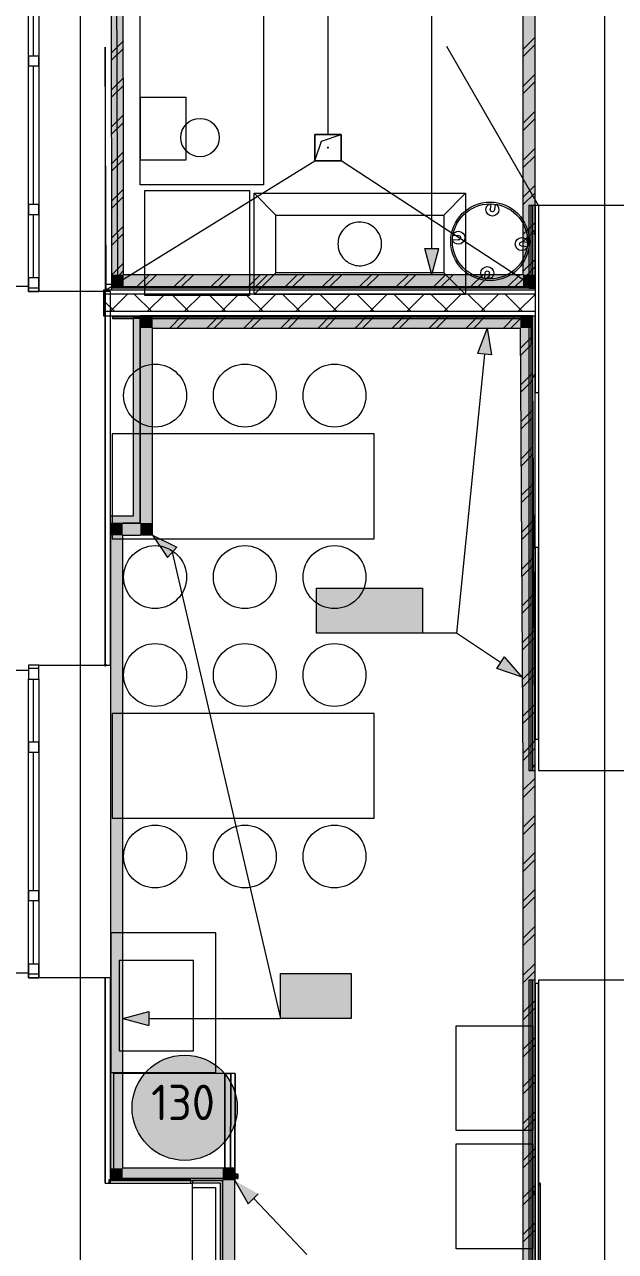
# Model space of a CAD drawing. Header units: millimetres. Extents: x -546 to 1681, y -650 to 1730.
# Drawn here: x 759 to 792.8, y 490.7 to 560.9 of the extents above; entities that cross this region are included whole.
import ezdxf

# ---------------------------------------------------------------- set-up
doc = ezdxf.new("R2010")
doc.units = ezdxf.units.MM

msp = doc.modelspace()

# ---------------------------------------------------------------- hatches: boundary and pattern name
at = {"true_color": 0xffffff}
h = msp.add_hatch(color=7, dxfattribs=at)
h.dxf.hatch_style = 2
h.paths.add_polyline_path([(764.645, 546.581), (763.945, 546.581), (763.875, 614.318), (764.575, 614.318)])
h = msp.add_hatch(color=7, dxfattribs=at)
h.dxf.hatch_style = 2
h.paths.add_polyline_path([(787.486, 614.318), (788.186, 614.318), (788.186, 546.581), (787.486, 546.581)])
at = {"true_color": 0x0077b0}
h = msp.add_hatch(color=144, dxfattribs=at)
h.dxf.hatch_style = 2
h.paths.add_polyline_path([(782.287, 546.581), (781.887, 548.074), (782.687, 548.074)])
at = {"true_color": 0xffffff}
h = msp.add_hatch(color=7, dxfattribs=at)
h.dxf.hatch_style = 2
h.paths.add_polyline_path([(764.645, 546.581), (763.946, 545.882), (763.945, 546.581)])
h = msp.add_hatch(color=7, dxfattribs=at)
h.dxf.hatch_style = 2
h.paths.add_polyline_path([(764.645, 546.581), (764.646, 545.881), (763.946, 545.881)])
h = msp.add_hatch(color=7, dxfattribs=at)
h.dxf.hatch_style = 2
h.paths.add_polyline_path([(787.486, 546.581), (787.486, 545.881), (764.646, 545.881), (764.645, 546.581)])
h = msp.add_hatch(color=7, dxfattribs=at)
h.dxf.hatch_style = 2
h.paths.add_polyline_path([(787.486, 545.881), (787.486, 546.581), (788.186, 545.881)])
h = msp.add_hatch(color=7, dxfattribs=at)
h.dxf.hatch_style = 2
h.paths.add_polyline_path([(787.486, 546.581), (788.186, 546.581), (788.186, 545.881)])
h = msp.add_hatch(color=7)
h.dxf.hatch_style = 2
h.paths.add_polyline_path([(765.196, 544.072), (765.596, 544.072), (765.596, 532.362), (765.196, 532.362)])
at = {"true_color": 0x96e196}
h = msp.add_hatch(color=81, dxfattribs=at)
h.dxf.hatch_style = 2
h.paths.add_polyline_path([(766.296, 543.522), (765.596, 543.522), (765.596, 544.222)])
h = msp.add_hatch(color=81, dxfattribs=at)
h.dxf.hatch_style = 2
h.paths.add_polyline_path([(766.296, 544.222), (766.296, 543.522), (765.596, 544.222)])
h = msp.add_hatch(color=81, dxfattribs=at)
h.dxf.hatch_style = 2
h.paths.add_polyline_path([(766.296, 543.522), (766.296, 544.222), (787.336, 544.222), (787.34, 543.522)])
h = msp.add_hatch(color=81, dxfattribs=at)
h.dxf.hatch_style = 2
h.paths.add_polyline_path([(788.036, 544.222), (787.34, 543.522), (787.336, 544.222)])
h = msp.add_hatch(color=81, dxfattribs=at)
h.dxf.hatch_style = 2
h.paths.add_polyline_path([(787.34, 543.522), (788.032, 544.218), (788.04, 543.522)])
at = {"true_color": 0xf1d696}
h = msp.add_hatch(color=41, dxfattribs=at)
h.dxf.hatch_style = 2
h.paths.add_polyline_path([(766.296, 532.362), (765.596, 532.362), (765.596, 543.522), (766.296, 543.522)])
at = {"true_color": 0x0077b0}
h = msp.add_hatch(color=144, dxfattribs=at)
h.dxf.hatch_style = 2
h.paths.add_polyline_path([(785.441, 543.522), (785.691, 541.997), (784.895, 542.077)])
h = msp.add_hatch(color=144, dxfattribs=at)
h.dxf.hatch_style = 2
h.paths.add_polyline_path([(785.441, 543.522), (785.691, 541.997), (784.895, 542.077)])
at = {"true_color": 0x96e196}
h = msp.add_hatch(color=81, dxfattribs=at)
h.dxf.hatch_style = 2
h.paths.add_polyline_path([(787.34, 543.522), (788.04, 543.522), (788.186, 518.197), (787.486, 518.195)])
h = msp.add_hatch(color=7)
h.dxf.hatch_style = 2
h.paths.add_polyline_path([(765.196, 532.762), (765.196, 532.362), (763.896, 532.362), (763.896, 532.762)])
at = {"true_color": 0xf1d696}
h = msp.add_hatch(color=41, dxfattribs=at)
h.dxf.hatch_style = 2
h.paths.add_polyline_path([(764.596, 532.362), (764.596, 531.662), (763.896, 532.362)])
h = msp.add_hatch(color=41, dxfattribs=at)
h.dxf.hatch_style = 2
h.paths.add_polyline_path([(764.596, 531.662), (763.896, 531.662), (763.896, 532.362)])
h = msp.add_hatch(color=41, dxfattribs=at)
h.dxf.hatch_style = 2
h.paths.add_polyline_path([(764.596, 531.662), (764.596, 532.362), (765.596, 532.362), (765.596, 531.662)])
h = msp.add_hatch(color=41, dxfattribs=at)
h.dxf.hatch_style = 2
h.paths.add_polyline_path([(765.596, 532.362), (766.296, 531.662), (765.596, 531.662)])
h = msp.add_hatch(color=41, dxfattribs=at)
h.dxf.hatch_style = 2
h.paths.add_polyline_path([(766.296, 532.362), (766.296, 531.662), (765.596, 532.362)])
h = msp.add_hatch(color=41, dxfattribs=at)
h.dxf.hatch_style = 2
h.paths.add_polyline_path([(764.596, 495.422), (763.896, 495.422), (763.896, 531.662), (764.596, 531.662)])
at = {"true_color": 0x0077b0}
h = msp.add_hatch(color=144, dxfattribs=at)
h.dxf.hatch_style = 2
h.paths.add_polyline_path([(766.296, 531.662), (767.687, 530.988), (767.163, 530.383)])
at = {"true_color": 0xffffff}
h = msp.add_hatch(color=7, dxfattribs=at)
h.dxf.hatch_style = 2
h.paths.add_polyline_path([(775.685, 528.637), (781.746, 528.637), (781.746, 526.049), (775.685, 526.049)])
h = msp.add_hatch(color=7, dxfattribs=at)
h.dxf.hatch_style = 2
h.paths.add_polyline_path([(775.685, 528.637), (781.746, 528.637), (781.746, 526.049), (775.685, 526.049)])
h = msp.add_hatch(color=7, dxfattribs=at)
h.dxf.hatch_style = 2
h.paths.add_polyline_path([(775.685, 528.637), (781.746, 528.637), (781.746, 526.049), (775.685, 526.049)])
at = {"true_color": 0x0077b0}
h = msp.add_hatch(color=144, dxfattribs=at)
h.dxf.hatch_style = 2
h.paths.add_polyline_path([(775.988, 528.654), (776.998, 528.654), (777.072, 528.629), (777.097, 528.552), (777.097, 526.735), (777.072, 526.66), (776.998, 526.636), (776.922, 526.66), (776.896, 526.735), (776.896, 528.451), (776.089, 528.451), (776.089, 526.735), (776.064, 526.66), (775.988, 526.636), (775.912, 526.66), (775.887, 526.735), (775.887, 528.552), (775.912, 528.629)])
h = msp.add_hatch(color=144, dxfattribs=at)
h.dxf.hatch_style = 2
h.paths.add_polyline_path([(775.988, 528.654), (776.998, 528.654), (777.072, 528.629), (777.097, 528.552), (777.097, 526.735), (777.072, 526.66), (776.998, 526.636), (776.922, 526.66), (776.896, 526.735), (776.896, 528.451), (776.089, 528.451), (776.089, 526.735), (776.064, 526.66), (775.988, 526.636), (775.912, 526.66), (775.887, 526.735), (775.887, 528.552), (775.912, 528.629)])
h = msp.add_hatch(color=144, dxfattribs=at)
h.dxf.hatch_style = 2
h.paths.add_polyline_path([(775.988, 528.654), (776.998, 528.654), (777.072, 528.629), (777.097, 528.552), (777.097, 526.735), (777.072, 526.66), (776.998, 526.636), (776.922, 526.66), (776.896, 526.735), (776.896, 528.451), (776.089, 528.451), (776.089, 526.735), (776.064, 526.66), (775.988, 526.636), (775.912, 526.66), (775.887, 526.735), (775.887, 528.552), (775.912, 528.629)])
h = msp.add_hatch(color=144, dxfattribs=at)
h.dxf.hatch_style = 2
h.paths.add_polyline_path([(777.502, 526.735), (777.502, 528.552), (777.527, 528.629), (777.603, 528.654), (777.679, 528.629), (777.705, 528.552), (777.705, 527.847), (778.512, 527.847), (778.512, 528.552), (778.537, 528.629), (778.614, 528.654), (778.687, 528.629), (778.712, 528.552), (778.712, 526.735), (778.687, 526.66), (778.614, 526.636), (778.537, 526.66), (778.512, 526.735), (778.512, 527.644), (777.705, 527.644), (777.705, 526.735), (777.679, 526.66), (777.603, 526.636), (777.527, 526.66)])
h = msp.add_hatch(color=144, dxfattribs=at)
h.dxf.hatch_style = 2
h.paths.add_polyline_path([(777.502, 526.735), (777.502, 528.552), (777.527, 528.629), (777.603, 528.654), (777.679, 528.629), (777.705, 528.552), (777.705, 527.847), (778.512, 527.847), (778.512, 528.552), (778.537, 528.629), (778.614, 528.654), (778.687, 528.629), (778.712, 528.552), (778.712, 526.735), (778.687, 526.66), (778.614, 526.636), (778.537, 526.66), (778.512, 526.735), (778.512, 527.644), (777.705, 527.644), (777.705, 526.735), (777.679, 526.66), (777.603, 526.636), (777.527, 526.66)])
h = msp.add_hatch(color=144, dxfattribs=at)
h.dxf.hatch_style = 2
h.paths.add_polyline_path([(777.502, 526.735), (777.502, 528.552), (777.527, 528.629), (777.603, 528.654), (777.679, 528.629), (777.705, 528.552), (777.705, 527.847), (778.512, 527.847), (778.512, 528.552), (778.537, 528.629), (778.614, 528.654), (778.687, 528.629), (778.712, 528.552), (778.712, 526.735), (778.687, 526.66), (778.614, 526.636), (778.537, 526.66), (778.512, 526.735), (778.512, 527.644), (777.705, 527.644), (777.705, 526.735), (777.679, 526.66), (777.603, 526.636), (777.527, 526.66)])
h = msp.add_hatch(color=144, dxfattribs=at)
h.paths.add_polyline_path([(781.037, 526.837), (781.154, 526.86), (781.251, 526.927), (781.317, 527.024), (781.339, 527.141), (781.339, 527.342), (781.317, 527.459), (781.251, 527.556), (781.154, 527.624), (781.037, 527.647), (780.92, 527.624), (780.822, 527.556), (780.756, 527.46), (780.735, 527.342), (780.735, 527.141), (780.756, 527.024), (780.822, 526.927), (780.92, 526.86)])
h.paths.add_polyline_path([(781.037, 526.636), (780.935, 526.645), (780.842, 526.673), (780.756, 526.718), (780.679, 526.783), (780.614, 526.861), (780.568, 526.946), (780.541, 527.038), (780.532, 527.138), (780.532, 527.342), (780.545, 527.461), (780.583, 527.568), (780.646, 527.663), (780.735, 527.745), (780.646, 527.828), (780.583, 527.923), (780.545, 528.03), (780.532, 528.149), (780.541, 528.25), (780.568, 528.344), (780.614, 528.43), (780.679, 528.508), (780.756, 528.572), (780.842, 528.618), (780.935, 528.645), (781.037, 528.654), (781.137, 528.645), (781.231, 528.618), (781.316, 528.572), (781.392, 528.508), (781.457, 528.43), (781.504, 528.344), (781.532, 528.25), (781.542, 528.149), (781.529, 528.03), (781.491, 527.923), (781.428, 527.828), (781.339, 527.745), (781.458, 527.623), (781.523, 527.475), (781.531, 527.423), (781.537, 527.35), (781.541, 527.255), (781.542, 527.138), (781.532, 527.038), (781.504, 526.946), (781.457, 526.861), (781.392, 526.783), (781.316, 526.718), (781.231, 526.673), (781.137, 526.645)])
h.paths.add_polyline_path([(781.037, 527.847), (781.154, 527.868), (781.251, 527.934), (781.317, 528.032), (781.339, 528.149), (781.317, 528.266), (781.251, 528.363), (781.154, 528.429), (781.037, 528.451), (780.92, 528.429), (780.822, 528.363), (780.756, 528.266), (780.735, 528.149), (780.756, 528.032), (780.822, 527.934), (780.92, 527.868)])
h = msp.add_hatch(color=144, dxfattribs=at)
h.paths.add_polyline_path([(781.037, 526.837), (781.154, 526.86), (781.251, 526.927), (781.317, 527.024), (781.339, 527.141), (781.339, 527.342), (781.317, 527.459), (781.251, 527.556), (781.154, 527.624), (781.037, 527.647), (780.92, 527.624), (780.822, 527.556), (780.756, 527.46), (780.735, 527.342), (780.735, 527.141), (780.756, 527.024), (780.822, 526.927), (780.92, 526.86)])
h.paths.add_polyline_path([(781.037, 526.636), (780.935, 526.645), (780.842, 526.673), (780.756, 526.718), (780.679, 526.783), (780.614, 526.861), (780.568, 526.946), (780.541, 527.038), (780.532, 527.138), (780.532, 527.342), (780.545, 527.461), (780.583, 527.568), (780.646, 527.663), (780.735, 527.745), (780.646, 527.828), (780.583, 527.923), (780.545, 528.03), (780.532, 528.149), (780.541, 528.25), (780.568, 528.344), (780.614, 528.43), (780.679, 528.508), (780.756, 528.572), (780.842, 528.618), (780.935, 528.645), (781.037, 528.654), (781.137, 528.645), (781.231, 528.618), (781.316, 528.572), (781.392, 528.508), (781.457, 528.43), (781.504, 528.344), (781.532, 528.25), (781.542, 528.149), (781.529, 528.03), (781.491, 527.923), (781.428, 527.828), (781.339, 527.745), (781.458, 527.623), (781.523, 527.475), (781.531, 527.423), (781.537, 527.35), (781.541, 527.255), (781.542, 527.138), (781.532, 527.038), (781.504, 526.946), (781.457, 526.861), (781.392, 526.783), (781.316, 526.718), (781.231, 526.673), (781.137, 526.645)])
h.paths.add_polyline_path([(781.037, 527.847), (781.154, 527.868), (781.251, 527.934), (781.317, 528.032), (781.339, 528.149), (781.317, 528.266), (781.251, 528.363), (781.154, 528.429), (781.037, 528.451), (780.92, 528.429), (780.822, 528.363), (780.756, 528.266), (780.735, 528.149), (780.756, 528.032), (780.822, 527.934), (780.92, 527.868)])
h = msp.add_hatch(color=144, dxfattribs=at)
h.paths.add_polyline_path([(781.037, 526.837), (781.154, 526.86), (781.251, 526.927), (781.317, 527.024), (781.339, 527.141), (781.339, 527.342), (781.317, 527.459), (781.251, 527.556), (781.154, 527.624), (781.037, 527.647), (780.92, 527.624), (780.822, 527.556), (780.756, 527.46), (780.735, 527.342), (780.735, 527.141), (780.756, 527.024), (780.822, 526.927), (780.92, 526.86)])
h.paths.add_polyline_path([(781.037, 526.636), (780.935, 526.645), (780.842, 526.673), (780.756, 526.718), (780.679, 526.783), (780.614, 526.861), (780.568, 526.946), (780.541, 527.038), (780.532, 527.138), (780.532, 527.342), (780.545, 527.461), (780.583, 527.568), (780.646, 527.663), (780.735, 527.745), (780.646, 527.828), (780.583, 527.923), (780.545, 528.03), (780.532, 528.149), (780.541, 528.25), (780.568, 528.344), (780.614, 528.43), (780.679, 528.508), (780.756, 528.572), (780.842, 528.618), (780.935, 528.645), (781.037, 528.654), (781.137, 528.645), (781.231, 528.618), (781.316, 528.572), (781.392, 528.508), (781.457, 528.43), (781.504, 528.344), (781.532, 528.25), (781.542, 528.149), (781.529, 528.03), (781.491, 527.923), (781.428, 527.828), (781.339, 527.745), (781.458, 527.623), (781.523, 527.475), (781.531, 527.423), (781.537, 527.35), (781.541, 527.255), (781.542, 527.138), (781.532, 527.038), (781.504, 526.946), (781.457, 526.861), (781.392, 526.783), (781.316, 526.718), (781.231, 526.673), (781.137, 526.645)])
h.paths.add_polyline_path([(781.037, 527.847), (781.154, 527.868), (781.251, 527.934), (781.317, 528.032), (781.339, 528.149), (781.317, 528.266), (781.251, 528.363), (781.154, 528.429), (781.037, 528.451), (780.92, 528.429), (780.822, 528.363), (780.756, 528.266), (780.735, 528.149), (780.756, 528.032), (780.822, 527.934), (780.92, 527.868)])
h = msp.add_hatch(color=144, dxfattribs=at)
h.dxf.hatch_style = 2
h.paths.add_polyline_path([(780.026, 527.138), (779.219, 527.138), (779.142, 527.164), (779.117, 527.24), (779.142, 527.316), (779.219, 527.342), (780.026, 527.342), (780.102, 527.316), (780.127, 527.24), (780.102, 527.164)])
h = msp.add_hatch(color=144, dxfattribs=at)
h.dxf.hatch_style = 2
h.paths.add_polyline_path([(780.026, 527.138), (779.219, 527.138), (779.142, 527.164), (779.117, 527.24), (779.142, 527.316), (779.219, 527.342), (780.026, 527.342), (780.102, 527.316), (780.127, 527.24), (780.102, 527.164)])
h = msp.add_hatch(color=144, dxfattribs=at)
h.dxf.hatch_style = 2
h.paths.add_polyline_path([(780.026, 527.138), (779.219, 527.138), (779.142, 527.164), (779.117, 527.24), (779.142, 527.316), (779.219, 527.342), (780.026, 527.342), (780.102, 527.316), (780.127, 527.24), (780.102, 527.164)])
h = msp.add_hatch(color=7)
h.dxf.hatch_style = 2
h.paths.add_polyline_path([(763.686, 524.241), (763.66, 524.304), (763.596, 524.331), (763.533, 524.304), (763.506, 524.241), (763.506, 524.231), (763.533, 524.167), (763.596, 524.141), (763.66, 524.167), (763.686, 524.231)])
h = msp.add_hatch(color=144, dxfattribs=at)
h.dxf.hatch_style = 2
h.paths.add_polyline_path([(787.455, 523.54), (785.992, 524.036), (786.436, 524.702)])
at = {"true_color": 0x96e196}
h = msp.add_hatch(color=81, dxfattribs=at)
h.dxf.hatch_style = 2
h.paths.add_polyline_path([(788.186, 506.197), (787.486, 506.197), (787.486, 518.195), (788.186, 518.197)])
at = {"true_color": 0xffffff}
h = msp.add_hatch(color=7, dxfattribs=at)
h.dxf.hatch_style = 2
h.paths.add_polyline_path([(773.618, 506.575), (777.659, 506.575), (777.659, 503.986), (773.618, 503.986)])
at = {"true_color": 0x0077b0}
h = msp.add_hatch(color=144, dxfattribs=at)
h.paths.add_polyline_path([(774.829, 505.178), (774.829, 505.985), (774.8, 506.142), (774.711, 506.273), (774.582, 506.359), (774.426, 506.389), (774.269, 506.359), (774.138, 506.273), (774.05, 506.142), (774.022, 505.985), (774.022, 505.178), (774.05, 505.022), (774.138, 504.893), (774.269, 504.804), (774.426, 504.775), (774.582, 504.804), (774.711, 504.893), (774.8, 505.022)])
h.paths.add_polyline_path([(775.03, 505.178), (775.019, 505.058), (774.985, 504.946), (774.93, 504.843), (774.852, 504.749), (774.76, 504.672), (774.658, 504.617), (774.546, 504.585), (774.426, 504.574), (774.304, 504.585), (774.192, 504.617), (774.09, 504.672), (773.997, 504.749), (773.919, 504.843), (773.864, 504.946), (773.83, 505.058), (773.819, 505.178), (773.819, 505.985), (773.83, 506.107), (773.864, 506.219), (773.919, 506.321), (773.997, 506.414), (774.09, 506.492), (774.192, 506.548), (774.304, 506.581), (774.426, 506.592), (774.546, 506.581), (774.658, 506.548), (774.761, 506.493), (774.855, 506.417), (774.931, 506.323), (774.986, 506.22), (775.019, 506.107), (775.03, 505.985)])
h = msp.add_hatch(color=144, dxfattribs=at)
h.dxf.hatch_style = 2
h.paths.add_polyline_path([(777.252, 506.248), (777.021, 506.016), (776.95, 505.985), (776.874, 506.011), (776.849, 506.087), (776.877, 506.157), (777.272, 506.552), (777.313, 506.582), (777.354, 506.592), (777.43, 506.567), (777.455, 506.49), (777.455, 504.673), (777.43, 504.598), (777.354, 504.574), (777.278, 504.598), (777.252, 504.673)])
at = {"true_color": 0x96e196}
h = msp.add_hatch(color=81, dxfattribs=at)
h.dxf.hatch_style = 2
h.paths.add_polyline_path([(788.186, 489.462), (787.486, 490.162), (787.486, 506.197), (788.186, 506.197)])
at = {"true_color": 0x0077b0}
h = msp.add_hatch(color=144, dxfattribs=at)
h.dxf.hatch_style = 2
h.paths.add_polyline_path([(776.343, 505.076), (775.536, 505.076), (775.46, 505.102), (775.434, 505.178), (775.46, 505.254), (775.536, 505.28), (776.343, 505.28), (776.419, 505.254), (776.444, 505.178), (776.419, 505.102)])
h = msp.add_hatch(color=144, dxfattribs=at)
h.dxf.hatch_style = 2
h.paths.add_polyline_path([(764.596, 503.986), (766.089, 504.386), (766.089, 503.586)])
at = {"true_color": 0xffffff}
h = msp.add_hatch(color=7, dxfattribs=at)
edge = h.paths.add_edge_path()
edge.add_arc((768.136, 498.882), 3.012, 0, 360)
at = {"true_color": 0xf1d696}
h = msp.add_hatch(color=41, dxfattribs=at)
h.dxf.hatch_style = 2
h.paths.add_polyline_path([(764.596, 495.422), (764.596, 494.722), (763.896, 494.722)])
h = msp.add_hatch(color=41, dxfattribs=at)
h.dxf.hatch_style = 2
h.paths.add_polyline_path([(763.896, 495.422), (764.596, 495.422), (763.896, 494.722)])
at = {"true_color": 0x6f4041}
h = msp.add_hatch(color=17, dxfattribs=at)
h.dxf.hatch_style = 2
h.paths.add_polyline_path([(770.302, 495.422), (770.302, 494.722), (764.596, 494.722), (764.596, 495.422)])
h = msp.add_hatch(color=17, dxfattribs=at)
h.dxf.hatch_style = 2
h.paths.add_polyline_path([(770.302, 494.722), (771.002, 495.422), (771.002, 494.722)])
h = msp.add_hatch(color=17, dxfattribs=at)
h.dxf.hatch_style = 2
h.paths.add_polyline_path([(770.302, 495.422), (771.002, 495.422), (770.302, 494.722)])
at = {"true_color": 0x7f7f7f}
h = msp.add_hatch(color=8, dxfattribs=at)
h.dxf.hatch_style = 2
h.paths.add_polyline_path([(764.069, 494.928), (764.006, 494.901), (763.979, 494.838), (764.006, 494.774), (764.069, 494.748), (764.134, 494.774), (764.16, 494.838), (764.134, 494.901)])
at = {"true_color": 0x6f4041}
h = msp.add_hatch(color=17, dxfattribs=at)
h.dxf.hatch_style = 2
h.paths.add_polyline_path([(771.002, 489.262), (770.302, 489.262), (770.302, 494.722), (771.002, 494.722)])
at = {"true_color": 0x0077b0}
h = msp.add_hatch(color=144, dxfattribs=at)
h.dxf.hatch_style = 2
h.paths.add_polyline_path([(771.002, 494.722), (772.34, 493.949), (771.775, 493.383)])

# ---------------------------------------------------------------- linework, layer by layer
at = {"color": 7, "lineweight": 0}
for points in [[(762.173, 197.821), (762.173, 730.152)], [(792.173, 197.821), (792.173, 730.152)], [(788.186, 545.881), (788.186, 615.018)], [(763.875, 614.318), (763.946, 545.881)], [(764.645, 546.581), (764.575, 614.318)], [(787.486, 614.318), (787.486, 546.581)], [(776.336, 573.96), (776.336, 554.61)], [(764.234, 563.514), (764.288, 546.024)], [(759.196, 559.114), (759.196, 562.714)], [(759.496, 559.114), (759.496, 562.714)], [(759.796, 562.714), (759.796, 559.114)], [(763.932, 559.266), (764.631, 559.965)], [(787.486, 559.485), (788.186, 560.185)], [(763.596, 559.619), (763.596, 545.722)], [(763.638, 546.023), (763.596, 559.619)], [(763.932, 558.842), (764.632, 559.541)], [(788.386, 550.545), (783.136, 559.639)], [(787.486, 559.061), (788.186, 559.761)], [(759.196, 559.114), (759.796, 559.114)], [(759.196, 558.514), (759.196, 559.114)], [(759.196, 559.114), (759.196, 558.514)], [(759.796, 558.514), (759.196, 558.514)], [(759.196, 550.614), (759.196, 558.514)], [(759.496, 550.614), (759.496, 558.514)], [(759.796, 559.114), (759.796, 558.514)], [(759.796, 558.514), (759.796, 559.114)], [(759.796, 558.514), (759.796, 550.614)], [(763.934, 557.147), (764.633, 557.846)], [(787.486, 557.364), (788.186, 558.064)], [(763.935, 556.723), (764.634, 557.422)], [(787.486, 556.94), (788.186, 557.64)], [(763.936, 555.027), (764.636, 555.727)], [(787.486, 555.243), (788.186, 555.943)], [(763.937, 554.604), (764.636, 555.303)], [(787.486, 554.818), (788.186, 555.518)], [(775.586, 553.11), (775.586, 554.61)], [(775.586, 554.61), (777.086, 554.61)], [(777.086, 554.61), (775.586, 554.61)], [(775.586, 554.61), (775.586, 553.11)], [(775.961, 554.235), (777.086, 554.61)], [(777.086, 554.61), (777.086, 553.11)], [(777.086, 553.11), (777.086, 554.61)], [(763.938, 552.908), (764.638, 553.608)], [(775.586, 553.11), (775.961, 554.235)], [(776.311, 553.86), (776.336, 553.885), (776.361, 553.86)], [(776.361, 553.86), (776.336, 553.835), (776.311, 553.86)], [(776.312, 553.867), (776.336, 553.885), (776.349, 553.882)], [(776.336, 553.835), (776.312, 553.854)], [(776.361, 553.86), (776.349, 553.838)], [(787.486, 553.121), (788.186, 553.821)], [(763.939, 552.484), (764.638, 553.184)], [(764.288, 546.123), (775.586, 553.11)], [(777.086, 553.11), (775.586, 553.11)], [(775.586, 553.11), (777.086, 553.11)], [(787.836, 546.082), (777.086, 553.11)], [(787.486, 552.697), (788.186, 553.397)], [(763.941, 550.789), (764.64, 551.488)], [(787.486, 551), (788.186, 551.7)], [(763.941, 550.365), (764.64, 551.065)], [(787.486, 550.576), (788.186, 551.276)], [(759.196, 550.614), (759.796, 550.614)], [(759.196, 550.014), (759.196, 550.614)], [(759.196, 550.614), (759.196, 550.014)], [(759.796, 550.614), (759.796, 550.014)], [(759.796, 550.014), (759.796, 550.614)], [(788.386, 550.545), (787.836, 550.545)], [(787.836, 550.545), (787.836, 545.818)], [(787.946, 550.545), (787.946, 545.818)], [(788.036, 550.545), (788.036, 545.818)], [(788.186, 550.545), (788.186, 545.818)], [(788.386, 550.545), (788.386, 518.197)], [(793.486, 550.545), (788.386, 550.545)], [(759.796, 550.014), (759.196, 550.014)], [(759.196, 546.414), (759.196, 550.014)], [(759.496, 546.414), (759.496, 550.014)], [(759.796, 550.014), (759.796, 546.414)], [(763.943, 548.67), (764.642, 549.369)], [(787.486, 548.879), (788.186, 549.579)], [(763.943, 548.246), (764.643, 548.945)], [(787.486, 548.454), (788.186, 549.154)], [(788.186, 549.049), (788.092, 548.886)], [(787.486, 546.757), (788.186, 547.457)], [(763.945, 546.551), (763.975, 546.581)], [(763.946, 546.127), (764.4, 546.581)], [(763.975, 546.581), (764.644, 547.25)], [(764.4, 546.581), (764.645, 546.826)], [(787.486, 546.581), (764.645, 546.581)], [(765.397, 545.881), (766.097, 546.581)], [(765.821, 545.881), (766.521, 546.581)], [(767.518, 545.881), (768.218, 546.581)], [(767.942, 545.881), (768.642, 546.581)], [(769.639, 545.881), (770.339, 546.581)], [(770.064, 545.881), (770.764, 546.581)], [(771.761, 545.881), (772.461, 546.581)], [(772.185, 545.881), (772.885, 546.581)], [(773.882, 545.881), (774.582, 546.581)], [(774.306, 545.881), (775.006, 546.581)], [(776.003, 545.881), (776.703, 546.581)], [(776.428, 545.881), (777.128, 546.581)], [(778.125, 545.881), (778.825, 546.581)], [(778.549, 545.881), (779.249, 546.581)], [(780.246, 545.881), (780.946, 546.581)], [(780.67, 545.881), (781.37, 546.581)], [(782.367, 545.881), (783.067, 546.581)], [(782.792, 545.881), (783.492, 546.581)], [(784.489, 545.881), (785.189, 546.581)], [(784.913, 545.881), (785.613, 546.581)], [(786.61, 545.881), (787.31, 546.581)], [(787.61, 546.457), (787.734, 546.581)], [(787.734, 546.581), (788.186, 547.033)], [(759.196, 545.914), (757.996, 545.914)], [(759.196, 546.414), (759.796, 546.414)], [(759.196, 545.614), (759.196, 546.414)], [(759.196, 546.414), (759.196, 545.614)], [(759.796, 546.414), (759.796, 545.614)], [(759.796, 545.614), (759.796, 546.414)], [(763.938, 546.023), (763.638, 546.023)], [(763.639, 545.722), (763.638, 546.023)], [(763.639, 545.722), (764.125, 546.023)], [(764.288, 546.024), (763.938, 546.023)], [(788.186, 545.881), (763.946, 545.881)], [(763.946, 545.881), (763.946, 545.722)], [(763.946, 545.881), (764.646, 545.881)], [(764.646, 545.881), (787.486, 545.881)], [(787.034, 545.881), (787.486, 546.333)], [(787.486, 546.333), (787.61, 546.457)], [(788.186, 545.881), (787.486, 545.881)], [(759.796, 545.814), (759.196, 545.814)], [(759.796, 545.614), (759.196, 545.614)], [(759.196, 545.614), (759.796, 545.614)], [(763.596, 545.614), (759.796, 545.614)], [(763.496, 545.722), (763.496, 544.222)], [(763.496, 545.722), (788.186, 545.722)], [(788.186, 545.472), (763.496, 545.472)], [(763.596, 524.231), (763.596, 545.614)], [(763.896, 545.614), (763.596, 545.614)], [(763.596, 545.614), (763.596, 524.241)], [(763.874, 544.472), (764.874, 545.472)], [(763.896, 524.231), (763.896, 545.614)], [(788.186, 545.812), (763.946, 545.812)], [(766.255, 544.472), (765.255, 545.472)], [(765.995, 544.472), (766.995, 545.472)], [(768.376, 544.472), (767.376, 545.472)], [(768.117, 544.472), (769.117, 545.472)], [(770.497, 544.472), (769.497, 545.472)], [(770.238, 544.472), (771.238, 545.472)], [(772.619, 544.472), (771.619, 545.472)], [(772.359, 544.472), (773.359, 545.472)], [(774.74, 544.472), (773.74, 545.472)], [(774.481, 544.472), (775.481, 545.472)], [(776.861, 544.472), (775.861, 545.472)], [(776.602, 544.472), (777.602, 545.472)], [(778.983, 544.472), (777.983, 545.472)], [(778.723, 544.472), (779.723, 545.472)], [(781.104, 544.472), (780.104, 545.472)], [(780.845, 544.472), (781.845, 545.472)], [(783.225, 544.472), (782.225, 545.472)], [(782.966, 544.472), (783.966, 545.472)], [(785.347, 544.472), (784.347, 545.472)], [(785.087, 544.472), (786.087, 545.472)], [(787.468, 544.472), (786.468, 545.472)], [(787.209, 544.472), (788.186, 545.45)], [(787.836, 545.818), (788.186, 545.818)], [(788.186, 545.818), (788.186, 539.844)], [(788.186, 544.472), (763.496, 544.472)], [(764.134, 544.472), (763.596, 545.01)], [(763.496, 544.222), (788.186, 544.222)], [(764.016, 544.222), (764.016, 544.072)], [(764.016, 544.162), (787.946, 544.162)], [(764.016, 544.072), (765.196, 544.072)], [(765.196, 544.072), (765.196, 532.762)], [(765.596, 544.072), (765.196, 544.072)], [(765.596, 544.222), (765.596, 543.522)], [(787.336, 544.222), (765.596, 544.222)], [(765.596, 543.959), (765.727, 544.091)], [(765.596, 544.072), (787.836, 544.072)], [(765.596, 532.362), (765.596, 544.072)], [(765.596, 543.535), (765.94, 543.878)], [(765.727, 544.091), (765.859, 544.222)], [(765.94, 543.878), (766.283, 544.222)], [(767.28, 543.522), (767.98, 544.222)], [(767.705, 543.522), (768.405, 544.222)], [(769.402, 543.522), (770.102, 544.222)], [(769.826, 543.522), (770.526, 544.222)], [(771.523, 543.522), (772.223, 544.222)], [(771.947, 543.522), (772.647, 544.222)], [(773.644, 543.522), (774.344, 544.222)], [(774.069, 543.522), (774.769, 544.222)], [(775.766, 543.522), (776.466, 544.222)], [(776.19, 543.522), (776.89, 544.222)], [(777.887, 543.522), (778.587, 544.222)], [(778.311, 543.522), (779.011, 544.222)], [(780.008, 543.522), (780.708, 544.222)], [(780.433, 543.522), (781.133, 544.222)], [(782.13, 543.522), (782.83, 544.222)], [(782.554, 543.522), (783.254, 544.222)], [(784.251, 543.522), (784.951, 544.222)], [(784.675, 543.522), (785.375, 544.222)], [(786.372, 543.522), (787.072, 544.222)], [(786.797, 543.522), (787.337, 544.063)], [(788.036, 544.222), (787.336, 544.222)], [(787.337, 544.063), (787.497, 544.222)], [(787.836, 544.072), (787.836, 544.162)], [(787.836, 544.072), (787.836, 518.197)], [(787.946, 544.162), (787.946, 518.197)], [(788.036, 544.222), (788.036, 518.197)], [(788.186, 518.197), (788.036, 544.222)], [(788.186, 530.954), (788.186, 544.222)], [(765.596, 543.522), (765.596, 532.362)], [(766.296, 543.522), (787.34, 543.522)], [(766.296, 531.662), (766.296, 543.522)], [(787.34, 543.522), (787.486, 518.195)], [(787.347, 542.375), (788.043, 543.071)], [(787.349, 541.954), (788.045, 542.65)], [(787.359, 540.266), (788.055, 540.962)], [(787.361, 539.844), (788.057, 540.54)], [(788.186, 540.921), (788.056, 540.695)], [(788.186, 539.844), (788.386, 539.844)], [(787.371, 538.157), (788.067, 538.853)], [(787.373, 537.735), (788.069, 538.431)], [(787.383, 536.048), (788.079, 536.744)], [(787.386, 535.626), (788.082, 536.322)], [(787.395, 533.939), (788.091, 534.635)], [(787.398, 533.517), (788.094, 534.213)], [(765.196, 532.762), (763.896, 532.762)], [(787.407, 531.83), (788.103, 532.526)], [(763.896, 532.362), (765.596, 532.362)], [(763.896, 532.362), (764.596, 532.362)], [(763.896, 532.362), (763.896, 494.722)], [(765.596, 532.362), (764.596, 532.362)], [(787.41, 531.408), (788.106, 532.104)], [(764.596, 495.422), (764.596, 531.662)], [(764.596, 531.662), (765.596, 531.662)], [(766.296, 531.662), (765.596, 531.662)], [(788.166, 530.902), (788.036, 531.128)], [(787.42, 529.72), (788.116, 530.416)], [(788.386, 530.954), (788.186, 530.954)], [(788.186, 530.954), (788.186, 519.989)], [(788.386, 519.989), (788.386, 530.954)], [(787.422, 529.299), (788.118, 529.995)], [(787.432, 527.611), (788.128, 528.307)], [(787.434, 527.189), (788.13, 527.885)], [(787.444, 525.502), (788.14, 526.198)], [(787.446, 525.08), (788.142, 525.776)], [(759.796, 524.231), (759.196, 524.231)], [(759.196, 524.231), (759.196, 523.431)], [(759.196, 524.231), (759.196, 523.431)], [(759.796, 524.231), (759.196, 524.231)], [(759.796, 524.231), (763.596, 524.231)], [(759.796, 523.431), (759.796, 524.231)], [(759.796, 523.431), (759.796, 524.231)], [(763.596, 524.231), (763.896, 524.231)], [(763.896, 524.231), (763.896, 506.331)], [(787.456, 523.393), (788.152, 524.089)], [(757.996, 523.931), (759.196, 523.931)], [(759.796, 524.031), (759.196, 524.031)], [(759.196, 523.431), (759.796, 523.431)], [(759.196, 519.831), (759.196, 523.431)], [(759.496, 519.831), (759.496, 523.431)], [(759.796, 523.431), (759.796, 519.831)], [(787.459, 522.971), (788.155, 523.667)], [(787.468, 521.284), (788.164, 521.98)], [(787.471, 520.862), (788.167, 521.558)], [(787.48, 519.175), (788.176, 519.871)], [(788.186, 519.989), (788.386, 519.989)], [(788.186, 518.197), (788.186, 519.989)], [(759.196, 519.831), (759.796, 519.831)], [(759.196, 519.231), (759.196, 519.831)], [(759.196, 519.831), (759.196, 519.231)], [(759.796, 519.231), (759.196, 519.231)], [(759.196, 511.331), (759.196, 519.231)], [(759.496, 511.331), (759.496, 519.231)], [(759.796, 519.831), (759.796, 519.231)], [(759.796, 519.231), (759.796, 519.831)], [(759.796, 519.231), (759.796, 511.331)], [(787.483, 518.753), (788.179, 519.449)], [(788.186, 518.569), (788.082, 518.389)], [(787.486, 518.195), (787.486, 506.197)], [(787.486, 517.059), (788.186, 517.759)], [(787.836, 518.197), (788.186, 518.197)], [(788.186, 506.197), (788.186, 518.197)], [(788.386, 518.197), (793.486, 518.197)], [(787.486, 516.635), (788.186, 517.335)], [(787.486, 514.938), (788.186, 515.638)], [(787.486, 514.513), (788.186, 515.213)], [(787.486, 512.816), (788.186, 513.516)], [(787.486, 512.392), (788.186, 513.092)], [(759.196, 511.331), (759.796, 511.331)], [(759.196, 510.731), (759.196, 511.331)], [(759.196, 511.331), (759.196, 510.731)], [(759.796, 510.731), (759.196, 510.731)], [(759.196, 507.131), (759.196, 510.731)], [(759.496, 507.131), (759.496, 510.731)], [(759.796, 511.331), (759.796, 510.731)], [(759.796, 510.731), (759.796, 511.331)], [(759.796, 510.731), (759.796, 507.131)], [(787.486, 510.695), (788.186, 511.395)], [(787.486, 510.271), (788.186, 510.971)], [(787.486, 508.574), (788.186, 509.274)], [(787.486, 508.149), (788.186, 508.849)], [(759.196, 506.581), (757.996, 506.581)], [(759.196, 507.131), (759.796, 507.131)], [(759.196, 506.331), (759.196, 507.131)], [(759.196, 507.131), (759.196, 506.331)], [(759.796, 506.531), (759.196, 506.531)], [(759.796, 507.131), (759.796, 506.331)], [(759.796, 506.331), (759.796, 507.131)], [(787.486, 506.452), (788.186, 507.152)], [(787.655, 506.197), (788.186, 506.728)], [(759.796, 506.331), (759.196, 506.331)], [(759.196, 506.331), (759.796, 506.331)], [(763.596, 506.331), (759.796, 506.331)], [(763.596, 494.561), (763.596, 506.331)], [(763.896, 506.331), (763.596, 506.331)], [(763.596, 506.331), (763.596, 494.561)], [(763.896, 494.561), (763.896, 506.331)], [(787.486, 506.028), (787.655, 506.197)], [(787.486, 506.197), (787.486, 490.162)], [(788.186, 506.197), (787.836, 506.197)], [(787.836, 506.197), (787.836, 488.588)], [(787.946, 506.197), (787.946, 488.588)], [(788.036, 506.197), (788.036, 488.588)], [(788.186, 506), (788.186, 506.197)], [(788.186, 489.462), (788.186, 506.197)], [(788.386, 506), (788.186, 506)], [(788.186, 506), (788.186, 489.554)], [(793.486, 506.197), (788.386, 506.197)], [(788.386, 506.197), (788.386, 494.463)], [(788.386, 489.554), (788.386, 506)], [(787.486, 504.331), (788.186, 505.031)], [(787.486, 503.907), (788.186, 504.607)], [(788.186, 504.345), (788.145, 504.274)], [(787.486, 502.21), (788.186, 502.91)], [(787.486, 501.785), (788.186, 502.485)], [(765.124, 498.882), (765.14, 499.189), (765.185, 499.488), (765.26, 499.777), (765.361, 500.054), (765.488, 500.317), (765.639, 500.565), (765.812, 500.797), (766.007, 501.011), (766.22, 501.206), (766.452, 501.379), (766.701, 501.53), (766.964, 501.657), (767.241, 501.758), (767.529, 501.832), (767.828, 501.878), (768.136, 501.894), (768.444, 501.878), (768.743, 501.832), (769.032, 501.758), (769.308, 501.657), (769.572, 501.53), (769.82, 501.379), (770.052, 501.206), (770.266, 501.011), (770.46, 500.797), (770.634, 500.565), (770.785, 500.317), (770.911, 500.054), (771.013, 499.777), (771.087, 499.488), (771.133, 499.189), (771.148, 498.882)], [(787.486, 500.088), (788.186, 500.788)], [(787.486, 499.664), (788.186, 500.364)], [(771.148, 498.882), (771.133, 498.574), (771.087, 498.275), (771.013, 497.986), (770.911, 497.709), (770.785, 497.446), (770.634, 497.198), (770.46, 496.966), (770.266, 496.752), (770.052, 496.557), (769.82, 496.384), (769.572, 496.233), (769.308, 496.106), (769.032, 496.005), (768.743, 495.931), (768.444, 495.885), (768.136, 495.87), (767.828, 495.885), (767.529, 495.931), (767.241, 496.005), (766.964, 496.106), (766.701, 496.233), (766.452, 496.384), (766.22, 496.557), (766.007, 496.752), (765.812, 496.966), (765.639, 497.198), (765.488, 497.446), (765.361, 497.709), (765.26, 497.986), (765.185, 498.275), (765.14, 498.574), (765.124, 498.882)], [(787.486, 497.967), (788.186, 498.667)], [(787.486, 497.543), (788.186, 498.243)], [(787.486, 495.846), (788.186, 496.546)], [(787.486, 495.421), (788.186, 496.121)], [(771.002, 495.422), (764.596, 495.422)], [(771.002, 495.422), (771.002, 494.722)], [(768.497, 494.762), (763.796, 494.762)], [(763.796, 494.762), (763.796, 494.562)], [(763.896, 494.722), (764.596, 494.722)], [(764.596, 494.722), (770.302, 494.722)], [(768.497, 494.562), (768.497, 494.762)], [(770.302, 494.722), (768.579, 494.722)], [(768.579, 494.722), (768.579, 494.562)], [(768.579, 494.592), (770.172, 494.592)], [(770.172, 494.592), (770.172, 489.662)], [(770.302, 489.262), (770.302, 494.722)], [(770.302, 494.722), (770.302, 489.262)], [(771.002, 488.562), (771.002, 494.722)], [(763.596, 494.562), (768.579, 494.562)], [(763.596, 494.561), (763.896, 494.561)], [(768.579, 489.462), (768.579, 494.562)], [(768.579, 494.322), (769.902, 494.322)], [(769.902, 494.322), (769.902, 489.662)], [(787.486, 493.724), (788.186, 494.424)], [(787.486, 493.3), (788.186, 494)], [(788.14, 494.106), (788.036, 493.925)], [(788.485, 494.562), (788.379, 494.562)], [(788.379, 494.562), (788.379, 489.462)], [(788.386, 494.463), (788.485, 494.463)], [(788.485, 494.562), (788.485, 488.763)], [(787.486, 491.603), (788.186, 492.303)], [(787.486, 491.179), (788.186, 491.879)]]:
    msp.add_lwpolyline(points, dxfattribs=at)
at = {"color": 144, "lineweight": 0, "true_color": 0x0077b0}
for points in [[(782.287, 548.074), (782.287, 588.014)], [(781.887, 548.074), (782.687, 548.074)], [(782.287, 546.581), (781.887, 548.074)], [(782.287, 546.581), (782.687, 548.074)], [(785.441, 543.522), (784.895, 542.077)], [(785.441, 543.522), (784.895, 542.077)], [(785.441, 543.522), (785.691, 541.997)], [(785.441, 543.522), (785.691, 541.997)], [(785.293, 542.037), (783.698, 526.049)], [(785.293, 542.037), (783.698, 526.049)], [(785.691, 541.997), (784.895, 542.077)], [(785.691, 541.997), (784.895, 542.077)], [(766.296, 531.662), (767.687, 530.988)], [(766.296, 531.662), (767.163, 530.383)], [(767.687, 530.988), (767.163, 530.383)], [(767.425, 530.685), (773.619, 503.986)], [(775.685, 528.637), (781.746, 528.637)], [(775.685, 526.049), (775.685, 528.637)], [(775.685, 528.637), (781.746, 528.637)], [(775.685, 526.049), (775.685, 528.637)], [(775.685, 528.637), (781.746, 528.637)], [(775.685, 526.049), (775.685, 528.637)], [(781.746, 528.637), (781.746, 526.049)], [(781.746, 528.637), (781.746, 526.049)], [(781.746, 528.637), (781.746, 526.049)], [(781.746, 526.049), (775.685, 526.049)], [(781.746, 526.049), (775.685, 526.049)], [(781.746, 526.049), (775.685, 526.049)], [(783.698, 526.049), (781.746, 526.049)], [(783.698, 526.049), (781.746, 526.049)], [(783.698, 526.049), (781.746, 526.049)], [(786.214, 524.369), (783.698, 526.049)], [(785.992, 524.036), (786.436, 524.702)], [(787.455, 523.54), (786.436, 524.702)], [(787.455, 523.54), (785.992, 524.036)], [(773.619, 506.575), (777.659, 506.575)], [(773.619, 503.986), (773.619, 506.575)], [(777.659, 506.575), (777.659, 503.986)], [(764.596, 503.986), (766.089, 504.386)], [(764.596, 503.986), (766.089, 503.586)], [(766.089, 504.386), (766.089, 503.586)], [(766.089, 503.986), (767.092, 503.986)], [(767.092, 503.986), (773.619, 503.986)], [(777.659, 503.986), (773.619, 503.986)], [(771.002, 494.722), (771.775, 493.383)], [(772.34, 493.949), (771.775, 493.383)], [(772.085, 493.693), (775.134, 490.479)]]:
    msp.add_lwpolyline(points, dxfattribs=at)
at = {"color": 8, "lineweight": 0, "true_color": 0x7f7f7f}
for points in [[(765.594, 551.729), (765.594, 566.849)], [(772.644, 566.849), (772.644, 551.729)], [(765.606, 553.146), (765.606, 556.746)], [(765.606, 556.746), (768.206, 556.746)], [(768.206, 556.746), (768.206, 553.146)], [(768.206, 553.146), (765.606, 553.146)], [(772.644, 551.729), (765.594, 551.729)], [(765.853, 545.399), (765.853, 551.399)], [(765.853, 551.399), (771.853, 551.399)], [(771.853, 551.399), (771.853, 545.399)], [(773.356, 549.993), (772.106, 551.243)], [(772.106, 545.443), (772.106, 551.243)], [(772.106, 551.243), (784.208, 551.243)], [(784.208, 551.243), (782.958, 549.993)], [(784.208, 551.243), (784.208, 545.443)], [(785.955, 550.612), (786.022, 550.552), (786.071, 550.479), (786.102, 550.396), (786.113, 550.308), (786.084, 550.164), (786.005, 550.046), (785.887, 549.967), (785.743, 549.938), (785.599, 549.967), (785.481, 550.046), (785.401, 550.164), (785.372, 550.308), (785.388, 550.414), (785.432, 550.509), (785.5, 550.588), (785.59, 550.646)], [(785.648, 550.637), (785.618, 550.32)], [(785.867, 550.296), (785.827, 550.215), (785.743, 550.183), (785.695, 550.192), (785.655, 550.219), (785.628, 550.259), (785.618, 550.308), (785.618, 550.32)], [(785.897, 550.613), (785.867, 550.296)], [(773.356, 546.693), (773.356, 549.993)], [(773.356, 549.993), (782.958, 549.993)], [(777.516, 549.416), (777.427, 549.357)], [(777.611, 549.467), (777.516, 549.416)], [(777.71, 549.51), (777.611, 549.467)], [(777.812, 549.544), (777.71, 549.51)], [(777.916, 549.57), (777.812, 549.544)], [(778.023, 549.586), (777.916, 549.57)], [(778.13, 549.593), (778.023, 549.586)], [(778.238, 549.59), (778.13, 549.593)], [(778.345, 549.579), (778.238, 549.59)], [(778.45, 549.558), (778.345, 549.579)], [(778.553, 549.528), (778.45, 549.558)], [(778.654, 549.49), (778.553, 549.528)], [(778.751, 549.443), (778.654, 549.49)], [(778.843, 549.388), (778.751, 549.443)], [(778.93, 549.325), (778.843, 549.388)], [(782.958, 549.993), (782.958, 546.693)], [(776.948, 548.662), (776.925, 548.557)], [(776.98, 548.765), (776.948, 548.662)], [(777.021, 548.864), (776.98, 548.765)], [(777.07, 548.96), (777.021, 548.864)], [(777.127, 549.051), (777.07, 548.96)], [(777.192, 549.137), (777.127, 549.051)], [(777.264, 549.217), (777.192, 549.137)], [(777.342, 549.291), (777.264, 549.217)], [(777.427, 549.357), (777.342, 549.291)], [(779.012, 549.255), (778.93, 549.325)], [(779.087, 549.178), (779.012, 549.255)], [(779.155, 549.095), (779.087, 549.178)], [(779.216, 549.006), (779.155, 549.095)], [(779.269, 548.913), (779.216, 549.006)], [(779.314, 548.815), (779.269, 548.913)], [(779.351, 548.714), (779.314, 548.815)], [(779.378, 548.61), (779.351, 548.714)], [(783.494, 548.91), (783.554, 548.976), (783.627, 549.026), (783.709, 549.057), (783.798, 549.068), (783.942, 549.038), (784.06, 548.959), (784.139, 548.841), (784.168, 548.698), (784.139, 548.553), (784.06, 548.435), (783.942, 548.356), (783.798, 548.327), (783.692, 548.342), (783.597, 548.386), (783.518, 548.455), (783.46, 548.545)], [(783.493, 548.852), (783.81, 548.822)], [(783.81, 548.822), (783.891, 548.781), (783.923, 548.698), (783.913, 548.649), (783.887, 548.609), (783.847, 548.582), (783.798, 548.573), (783.786, 548.573)], [(787.725, 548.122), (787.665, 548.055), (787.592, 548.005), (787.51, 547.974), (787.421, 547.964), (787.277, 547.993), (787.16, 548.072), (787.08, 548.19), (787.051, 548.334), (787.08, 548.478), (787.16, 548.596), (787.277, 548.675), (787.421, 548.705), (787.527, 548.689), (787.622, 548.645), (787.702, 548.577), (787.759, 548.487)], [(776.912, 548.45), (776.907, 548.343)], [(776.907, 548.343), (776.912, 548.235)], [(776.925, 548.557), (776.912, 548.45)], [(776.912, 548.235), (776.925, 548.129)], [(776.925, 548.129), (776.948, 548.024)], [(776.948, 548.024), (776.98, 547.921)], [(779.314, 547.871), (779.351, 547.972)], [(779.351, 547.972), (779.378, 548.076)], [(779.397, 548.504), (779.378, 548.61)], [(779.378, 548.076), (779.397, 548.182)], [(779.406, 548.397), (779.397, 548.504)], [(779.397, 548.182), (779.406, 548.289)], [(779.406, 548.289), (779.406, 548.397)], [(783.469, 548.603), (783.786, 548.573)], [(787.41, 548.21), (787.329, 548.25), (787.296, 548.334), (787.306, 548.383), (787.333, 548.422), (787.373, 548.449), (787.421, 548.459), (787.433, 548.459)], [(787.726, 548.18), (787.41, 548.21)], [(787.75, 548.429), (787.433, 548.459)], [(776.98, 547.921), (777.021, 547.821)], [(777.021, 547.821), (777.07, 547.726)], [(777.07, 547.726), (777.127, 547.635)], [(777.127, 547.635), (777.192, 547.549)], [(777.192, 547.549), (777.264, 547.469)], [(777.264, 547.469), (777.342, 547.395)], [(777.342, 547.395), (777.427, 547.329)], [(777.427, 547.329), (777.516, 547.269)], [(777.516, 547.269), (777.611, 547.218)], [(778.751, 547.243), (778.843, 547.298)], [(778.843, 547.298), (778.93, 547.361)], [(778.93, 547.361), (779.012, 547.431)], [(779.012, 547.431), (779.087, 547.508)], [(779.087, 547.508), (779.155, 547.591)], [(779.155, 547.591), (779.216, 547.68)], [(779.216, 547.68), (779.269, 547.773)], [(779.269, 547.773), (779.314, 547.871)], [(773.356, 546.693), (772.106, 545.443)], [(782.958, 546.693), (773.356, 546.693)], [(777.611, 547.218), (777.71, 547.176)], [(777.71, 547.176), (777.812, 547.142)], [(777.812, 547.142), (777.916, 547.116)], [(777.916, 547.116), (778.023, 547.1)], [(778.023, 547.1), (778.13, 547.093)], [(778.13, 547.093), (778.238, 547.096)], [(778.238, 547.096), (778.345, 547.107)], [(778.345, 547.107), (778.45, 547.128)], [(778.45, 547.128), (778.553, 547.157)], [(778.553, 547.157), (778.654, 547.196)], [(778.654, 547.196), (778.751, 547.243)], [(784.208, 545.443), (782.958, 546.693)], [(785.244, 546.366), (785.176, 546.425), (785.124, 546.499), (785.092, 546.582), (785.081, 546.672), (785.11, 546.816), (785.19, 546.934), (785.308, 547.013), (785.452, 547.043), (785.596, 547.013), (785.714, 546.934), (785.793, 546.816), (785.822, 546.672), (785.807, 546.568), (785.764, 546.473), (785.697, 546.395), (785.609, 546.337)], [(785.302, 546.365), (785.327, 546.682)], [(785.327, 546.682), (785.367, 546.763), (785.452, 546.797), (785.501, 546.787), (785.541, 546.76), (785.567, 546.72), (785.577, 546.672), (785.576, 546.662)], [(785.551, 546.345), (785.576, 546.662)], [(771.853, 545.399), (765.853, 545.399)], [(784.208, 545.443), (772.106, 545.443)], [(778.985, 537.464), (763.985, 537.464)], [(763.985, 537.464), (763.985, 531.464)], [(778.985, 531.464), (778.985, 537.464)], [(763.985, 531.464), (778.985, 531.464)], [(778.985, 521.464), (763.985, 521.464)], [(763.985, 521.464), (763.985, 515.464)], [(778.985, 515.464), (778.985, 521.464)], [(763.985, 515.464), (778.985, 515.464)], [(769.919, 508.906), (763.919, 508.906)], [(763.919, 508.906), (763.919, 500.906)], [(769.919, 500.906), (769.919, 508.906)], [(764.392, 507.309), (764.392, 502.139)], [(768.642, 507.309), (764.392, 507.309)], [(768.642, 502.139), (768.642, 507.309)], [(783.667, 503.576), (788.067, 503.576)], [(783.667, 497.576), (783.667, 503.576)], [(788.067, 503.576), (788.067, 497.576)], [(764.392, 502.139), (768.642, 502.139)], [(763.919, 500.906), (769.919, 500.906)], [(764.069, 500.845), (764.069, 494.838)], [(771.019, 500.845), (764.069, 500.845)], [(770.428, 494.838), (770.431, 500.845)], [(770.428, 494.838), (770.431, 500.845)], [(770.431, 500.845), (770.428, 494.839)], [(770.431, 500.845), (770.773, 500.845)], [(770.769, 500.845), (770.435, 500.845)], [(770.435, 500.845), (770.435, 494.838)], [(770.761, 494.838), (770.769, 500.845)], [(770.769, 500.845), (770.761, 494.838)], [(771.019, 500.802), (771.012, 494.838)], [(771.012, 494.838), (771.019, 500.802)], [(771.019, 500.849), (771.019, 500.802)], [(771.019, 500.802), (771.019, 500.845)], [(788.067, 497.576), (783.667, 497.576)], [(783.667, 496.812), (788.067, 496.812)], [(783.667, 490.812), (783.667, 496.812)], [(788.067, 496.812), (788.067, 490.812)], [(764.069, 494.845), (771.062, 494.845)], [(764.069, 494.845), (770.428, 494.845)], [(770.428, 494.838), (764.069, 494.838)], [(770.428, 494.845), (770.761, 494.838)], [(770.761, 494.838), (770.428, 494.838)], [(770.761, 494.838), (770.428, 494.838)], [(770.435, 494.838), (770.761, 494.838)], [(770.761, 494.838), (770.928, 494.838)], [(770.928, 494.838), (770.761, 494.838)], [(770.761, 494.838), (770.928, 494.838)], [(770.928, 494.838), (770.761, 494.838)], [(770.928, 494.838), (771.012, 494.838)], [(771.012, 494.838), (770.928, 494.838)], [(770.928, 494.838), (771.012, 494.838)], [(771.012, 494.838), (770.928, 494.838)], [(771.012, 495.088), (771.179, 495.088)], [(771.179, 495.088), (771.012, 495.088)], [(771.095, 495.005), (771.012, 495.005)], [(771.012, 495.005), (771.095, 495.005)], [(771.095, 494.838), (771.095, 495.005)], [(771.095, 495.005), (771.095, 494.838)], [(771.179, 494.838), (771.095, 494.838)], [(771.095, 494.838), (771.179, 494.838)], [(771.179, 495.088), (771.179, 494.838)], [(771.179, 494.838), (771.179, 495.088)], [(788.067, 490.812), (783.667, 490.812)]]:
    msp.add_lwpolyline(points, dxfattribs=at)
for centre, radius in [((769.016, 554.433), 1.1), ((785.609, 548.487), 2.25), ((785.609, 548.487), 2.15), ((766.443, 539.661), 1.8), ((771.577, 539.661), 1.8), ((776.71, 539.661), 1.8), ((766.443, 529.268), 1.8), ((771.577, 529.268), 1.8), ((776.71, 529.268), 1.8), ((766.443, 523.661), 1.8), ((771.577, 523.661), 1.8), ((776.71, 523.661), 1.8), ((766.443, 513.268), 1.8), ((771.577, 513.268), 1.8), ((776.71, 513.268), 1.8)]:
    msp.add_circle(centre, radius, dxfattribs=at)

# ---------------------------------------------------------------- texts
at = {"color": 7, "insert": (766.217, 500.202), "char_height": 2.02685, "attachment_point": 1}
msp.add_mtext('{\\fGOSTCommon|b0|i0|c0;130}', dxfattribs=at)

doc.saveas('drawing.dxf')
